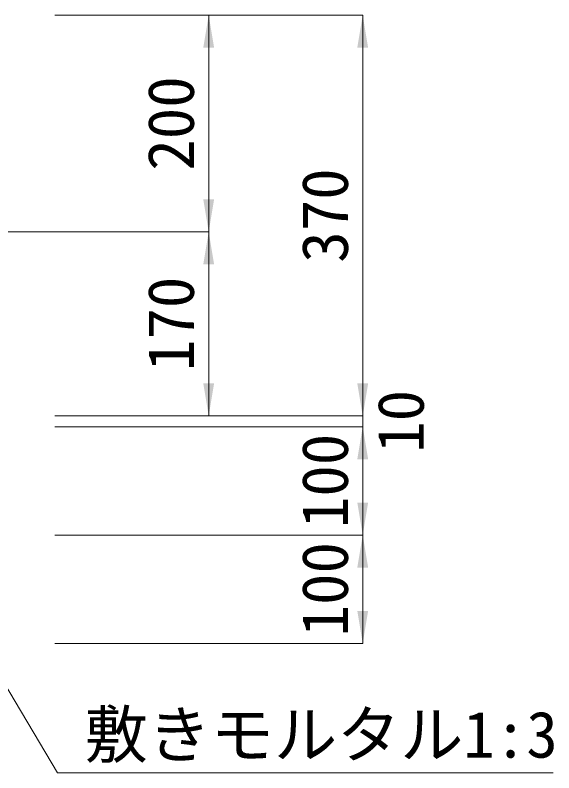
# Model space of a CAD drawing. Units: millimetres at full size; some dimension numbers follow another scale. Extents: x 10958 to 21458, y 2125 to 9550.
# Drawn here: x 14773 to 15270, y 3691 to 4391 of the extents above; entities that cross this region are included whole.
import ezdxf
from ezdxf.enums import TextEntityAlignment as Align

# ---------------------------------------------------------------- set-up
doc = ezdxf.new("R2010")
doc.units = ezdxf.units.MM
doc.header["$LTSCALE"] = 10
doc.layers.add('寸法線', color=7, linetype='Continuous', lineweight=13)
doc.layers.add('引出線', color=4, linetype='Continuous', lineweight=13)
doc.styles.add('ＭＳ ゴシック', font='')
doc.styles.get('ＭＳ ゴシック').set_extended_font_data('MS Gothic')

# ---------------------------------------------------------------- blocks, each defined once
blk = doc.blocks.new('filled_arrow')
at = {"color": 0, "linetype": 'Continuous', "lineweight": -2}
blk.add_solid([(7.5, 1.25), (0, 0), (7.5, -1.25)], dxfattribs=at)

msp = doc.modelspace()

# ---------------------------------------------------------------- linework, layer by layer
at = {"layer": '寸法線'}
for p, q in [((14809.39, 4390.84), (14951.57, 4390.84)), ((14809.39, 4390.84), (15093.76, 4390.84)), ((14951.57, 4190.84), (14951.57, 4390.84)), ((15093.76, 4020.84), (15093.76, 4390.84)), ((14609.39, 4190.84), (14951.57, 4190.84)), ((14609.39, 4190.84), (14951.57, 4190.84)), ((14951.57, 4020.84), (14951.57, 4190.84)), ((15093.76, 4050.84), (15093.76, 3980.84)), ((14809.39, 4020.84), (14951.57, 4020.84)), ((14809.39, 4020.84), (15093.76, 4020.84)), ((14809.39, 4020.84), (15093.76, 4020.84)), ((14809.39, 4010.84), (15093.76, 4010.84)), ((14809.39, 4010.84), (15093.76, 4010.84)), ((15093.76, 4010.84), (15093.76, 3850.84)), ((15093.76, 3970.84), (15093.76, 3810.84)), ((14809.39, 3910.84), (15093.76, 3910.84)), ((14809.39, 3910.84), (15093.76, 3910.84)), ((14809.39, 3810.84), (15093.76, 3810.84))]:
    msp.add_line(p, q, dxfattribs=at)
at = {"layer": '引出線'}
msp.add_lwpolyline([(14622.22, 4010.84), (14812.06, 3691.33), (15269.47, 3691.33)], dxfattribs=at)

# ---------------------------------------------------------------- block references
at = {"layer": '寸法線', "xscale": 4, "yscale": 4}
for p, rotation in [((14951.57, 4390.84), 270), ((15093.76, 4390.84), 270), ((14951.57, 4190.84), 90), ((14951.57, 4190.84), 270), ((14951.57, 4020.84), 90), ((15093.76, 4020.84), 90), ((15093.76, 4010.84), 270), ((15093.76, 3910.84), 90), ((15093.76, 3910.84), 270), ((15093.76, 3810.84), 90)]:
    msp.add_blockref('filled_arrow', p, dxfattribs=dict(at, rotation=rotation))

# ---------------------------------------------------------------- texts
at = {"layer": '寸法線', "style": 'ＭＳ ゴシック'}
for s, p in [('200', (14916.57, 4290.84)), ('370', (15058.76, 4205.84)), ('170', (14916.57, 4105.84)), ('10', (15128.76, 4015.84)), ('100', (15058.76, 3960.84)), ('100', (15058.76, 3860.84))]:
    msp.add_text(s, height=42.72, rotation=90, dxfattribs=at).set_placement(p, align=Align.MIDDLE_CENTER)
at = {"layer": '引出線', "style": 'ＭＳ ゴシック'}
msp.add_text('敷きモルタル1:3', height=42.72, dxfattribs=at).set_placement((14837.06, 3748.08), align=Align.TOP_LEFT)

doc.saveas('drawing.dxf')
